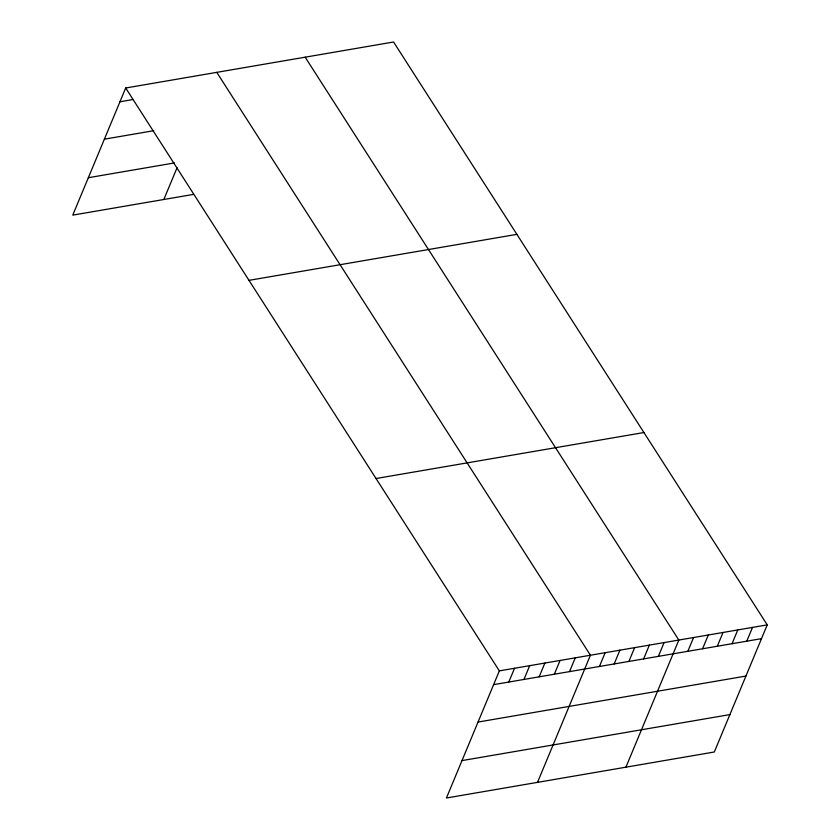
<?xml version="1.0" encoding="UTF-8"?>
<svg xmlns="http://www.w3.org/2000/svg" width="840" height="840" viewBox="0 0 840 840"><rect width="100%" height="100%" fill="white"/><g stroke="black" fill="none" stroke-linecap="round" stroke-linejoin="round"><path stroke-width="1.26" d="M125.685 88.001L499.349 670.876L446.429 798L714.315 752L767.235 624.876L393.572 42L125.685 88.001L72.765 215.124L193.316 194.428M163.842 199.479L177.061 167.748M508.798 682.038L514.531 668.262M523.971 679.434L529.704 665.658M539.154 676.83L544.887 663.054M554.337 674.226L560.07 660.45M569.52 671.622L575.253 657.846M537.516 782.365L590.425 655.231L216.762 72.356M599.434 666.477L605.168 652.701M614.166 663.947L619.899 650.171M628.898 661.426L634.63 647.65M643.629 658.896L649.362 645.12M658.361 656.365L664.104 642.59M625.916 767.183L678.836 640.059L305.161 57.183M687.834 651.304L693.567 637.529M702.566 648.774L708.299 634.998M717.297 646.244L723.041 632.468M732.039 643.713L737.772 629.937M746.771 641.183L752.504 627.407M119.942 101.777L132.594 99.603M104.38 139.178L153.709 130.704M88.337 177.713L174.353 162.95M248.987 280.35L516.884 234.35M376.036 478.527L643.923 432.526M499.349 670.876L767.235 624.876M493.616 684.653L761.502 638.652M478.044 722.053L745.931 676.064M462 760.599L729.887 714.599"/></g></svg>
